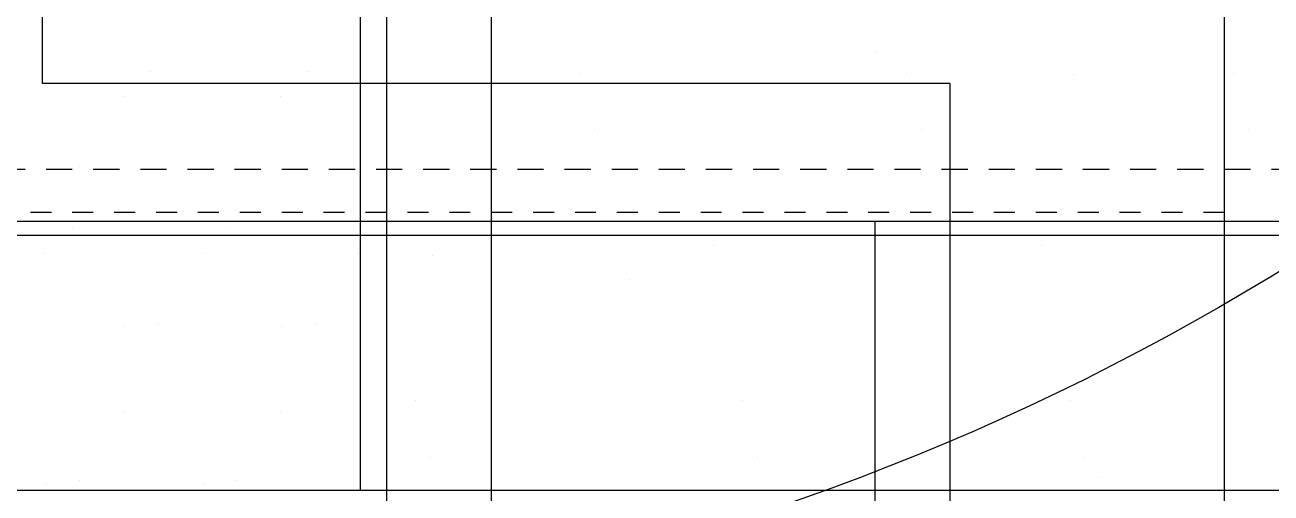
# Model space of a CAD drawing. Header units: inches. Extents: x -31 to 122, y -49 to 49.
# Drawn here: x 0.27 to 6.22, y -11.3 to -9.06 of the extents above; entities that cross this region are included whole.
import ezdxf
from ezdxf.enums import TextEntityAlignment as Align

# ---------------------------------------------------------------- set-up
doc = ezdxf.new("R2010")
doc.units = ezdxf.units.IN
doc.header["$MEASUREMENT"] = 0
doc.linetypes.add('HIDDEN2', pattern=[0.1875, 0.125, -0.0625])
doc.linetypes.add('HIDDEN4', pattern=[0.09375, 0.0625, -0.03125])
for name, color, linetype in [('M-BLKA', 4, 'Continuous'), ('M-TRBX-AIRT', 4, 'Continuous'), ('M-TRBX-WTRT', 4, 'Continuous')]:
    doc.layers.add(name, color=color, linetype=linetype)
doc.styles.add('BRA-NRW1', font='romans.shx', dxfattribs={"width": 0.65, "height": 8})
doc.styles.add('BRA-NRW2', font='romans.shx', dxfattribs={"width": 0.6, "height": 7})

# ---------------------------------------------------------------- blocks, each defined once
blk = doc.blocks.new('HVIF18')
blk.add_line((2.5, 12), (2.5, -12))
blk = doc.blocks.new('HVIF60')
blk.add_line((2.5, 33), (2.5, -33))
blk = doc.blocks.new('HVIF36')
blk.add_line((2.5, 21), (2.5, -21))
blk = doc.blocks.new('HVIF24')
blk.add_line((2.5, 15), (2.5, -15))
blk = doc.blocks.new('HVRF25')
blk.add_circle((0, 0), 22)
blk = doc.blocks.new('HVRF19')
at = {"linetype": 'HIDDEN2'}
blk.add_lwpolyline([(-9.75, 9.75), (-9.75, -9.75), (9.75, -9.75), (9.75, 9.75)], close=True, dxfattribs=at)
blk.add_circle((0, 0), 16.5)
blk = doc.blocks.new('HVRF13')
blk.add_circle((0, 0), 12)
blk = doc.blocks.new('HVRF37')
blk.add_circle((0, 0), 31)
blk = doc.blocks.new('HVRF31')
blk.add_circle((0, 0), 25)
blk = doc.blocks.new('hvtb16e')
at = {"color": 4}
blk.add_line((3.1577, -10.2738), (3.1577, -10.2738), dxfattribs=at)
blk = doc.blocks.new('hvtb16c')
blk.add_line((6, -12), (6, 12))
blk = doc.blocks.new('hvtb16')
blk.add_line((6, -12), (6, 12))
blk = doc.blocks.new('hvtb14e')
at = {"color": 4}
blk.add_line((5.279, -9.2997), (5.279, -9.2997), dxfattribs=at)
blk.add_line((50, -10), (0, -10))
blk = doc.blocks.new('hvtb14c')
for p, q in [((6, -10), (6, 10)), ((56, -10), (6, -10))]:
    blk.add_line(p, q)
blk = doc.blocks.new('hvtb14')
for p, q in [((6, -10), (6, 10)), ((56, -10), (6, -10))]:
    blk.add_line(p, q)
blk = doc.blocks.new('hvtb22e')
at = {"color": 4}
for p, q in [((2.2183, -10.1614), (2.2183, -10.1614)), ((5.4003, -11.2221), (5.4003, -11.2221))]:
    blk.add_line(p, q, dxfattribs=at)
blk = doc.blocks.new('hvtb19e')
at = {"color": 4}
blk.add_line((4.3396, -9.1873), (4.3396, -9.1873), dxfattribs=at)
blk = doc.blocks.new('*X158')
at = {"color": 0}
for p, q in [((5066.40625, 2820.3125), (5066.40625, 2820.3125)), ((5067.96875, 2820.3125), (5067.96875, 2820.3125)), ((5069.53125, 2820.3125), (5069.53125, 2820.3125)), ((5065.625, 2818.75), (5065.625, 2818.75)), ((5067.1875, 2818.75), (5067.1875, 2818.75)), ((5068.75, 2818.75), (5068.75, 2818.75))]:
    blk.add_line(p, q, dxfattribs=at)
blk = doc.blocks.new('*X160')
at = {"color": 0}
for p, q in [((5021.625, 2930.25), (5021.625, 2930.25)), ((5022.375, 2930.25), (5022.375, 2930.25)), ((5021.25, 2929.5), (5021.25, 2929.5)), ((5022, 2929.5), (5022, 2929.5)), ((5022.75, 2929.5), (5022.75, 2929.5)), ((5021.625, 2928.75), (5021.625, 2928.75)), ((5022.375, 2928.75), (5022.375, 2928.75))]:
    blk.add_line(p, q, dxfattribs=at)
blk = doc.blocks.new('hvtbeav6n')
blk.add_line((2, -6), (2, -18))
at = {"color": 4}
blk.add_blockref('*X160', (-5020.8806, -2939.654), dxfattribs=at)
at = {"color": 8}
blk.add_blockref('*X158', (-5063.4155, -2829.8739), dxfattribs=at)
blk = doc.blocks.new('*X164')
at = {"color": 0}
for p, q in [((5021.625, 2930.25), (5021.625, 2930.25)), ((5022.375, 2930.25), (5022.375, 2930.25)), ((5021.25, 2929.5), (5021.25, 2929.5)), ((5022, 2929.5), (5022, 2929.5)), ((5022.75, 2929.5), (5022.75, 2929.5)), ((5021.625, 2928.75), (5021.625, 2928.75)), ((5022.375, 2928.75), (5022.375, 2928.75))]:
    blk.add_line(p, q, dxfattribs=at)
blk = doc.blocks.new('*X162')
at = {"color": 0}
for p, q in [((5066.40625, 2820.3125), (5066.40625, 2820.3125)), ((5067.96875, 2820.3125), (5067.96875, 2820.3125)), ((5069.53125, 2820.3125), (5069.53125, 2820.3125)), ((5065.625, 2818.75), (5065.625, 2818.75)), ((5067.1875, 2818.75), (5067.1875, 2818.75)), ((5068.75, 2818.75), (5068.75, 2818.75))]:
    blk.add_line(p, q, dxfattribs=at)
blk = doc.blocks.new('hvtbeav6')
blk.add_line((2, -6), (2, -18))
at = {"color": 4}
blk.add_blockref('*X164', (-5020.8806, -2939.654), dxfattribs=at)
at = {"color": 8}
blk.add_blockref('*X162', (-5063.4155, -2829.8739), dxfattribs=at)
blk = doc.blocks.new('*X167')
at = {"color": 0}
for p, q in [((5300.78125, 2842.1875), (5300.78125, 2842.1875)), ((5302.34375, 2842.1875), (5302.34375, 2842.1875)), ((5303.90625, 2842.1875), (5303.90625, 2842.1875)), ((5300, 2840.625), (5300, 2840.625)), ((5301.5625, 2840.625), (5301.5625, 2840.625)), ((5303.125, 2840.625), (5303.125, 2840.625))]:
    blk.add_line(p, q, dxfattribs=at)
blk = doc.blocks.new('*X166')
at = {"color": 0}
for p, q in [((3680.625, 30359.25), (3680.625, 30359.25)), ((3681.375, 30359.25), (3681.375, 30359.25)), ((3681, 30358.5), (3681, 30358.5)), ((3681.75, 30358.5), (3681.75, 30358.5)), ((3680.625, 30357.75), (3680.625, 30357.75)), ((3681.375, 30357.75), (3681.375, 30357.75))]:
    blk.add_line(p, q, dxfattribs=at)
blk = doc.blocks.new('hvtbeav5n')
blk.add_line((2, 0), (2, -12.125))
at = {"color": 4}
blk.add_blockref('*X166', (-3680.0903, -30368.9862), dxfattribs=at)
at = {"color": 8}
blk.add_blockref('*X167', (-5297.8607, -2851.4806), dxfattribs=at)
blk = doc.blocks.new('*X169')
at = {"color": 0}
for p, q in [((3680.625, 30359.25), (3680.625, 30359.25)), ((3681.375, 30359.25), (3681.375, 30359.25)), ((3681, 30358.5), (3681, 30358.5)), ((3681.75, 30358.5), (3681.75, 30358.5)), ((3680.625, 30357.75), (3680.625, 30357.75)), ((3681.375, 30357.75), (3681.375, 30357.75))]:
    blk.add_line(p, q, dxfattribs=at)
blk = doc.blocks.new('*X170')
at = {"color": 0}
for p, q in [((5300.78125, 2842.1875), (5300.78125, 2842.1875)), ((5302.34375, 2842.1875), (5302.34375, 2842.1875)), ((5303.90625, 2842.1875), (5303.90625, 2842.1875)), ((5300, 2840.625), (5300, 2840.625)), ((5301.5625, 2840.625), (5301.5625, 2840.625)), ((5303.125, 2840.625), (5303.125, 2840.625))]:
    blk.add_line(p, q, dxfattribs=at)
blk = doc.blocks.new('hvtbeav5')
blk.add_line((2, 0), (2, -12.125))
at = {"color": 4}
blk.add_blockref('*X169', (-3680.0903, -30368.9862), dxfattribs=at)
at = {"color": 8}
blk.add_blockref('*X170', (-5297.8607, -2851.4806), dxfattribs=at)
blk = doc.blocks.new('*X173')
at = {"color": 0}
for p, q in [((3103.1861, 785.9375), (3103.1861, 785.9375)), ((3104.7486, 785.9375), (3104.7486, 785.9375)), ((3106.3111, 785.9375), (3106.3111, 785.9375))]:
    blk.add_line(p, q, dxfattribs=at)
blk = doc.blocks.new('*X172')
at = {"color": 0}
for p, q in [((3688.5, 30411), (3688.5, 30411)), ((3689.25, 30411), (3689.25, 30411)), ((3688.875, 30410.25), (3688.875, 30410.25)), ((3689.625, 30410.25), (3689.625, 30410.25)), ((3688.5, 30409.5), (3688.5, 30409.5)), ((3689.25, 30409.5), (3689.25, 30409.5))]:
    blk.add_line(p, q, dxfattribs=at)
blk = doc.blocks.new('hvtbeav4n')
for p, q in [((1.875, -1.2169), (1.875, -11.2819)), ((-0.125, -11.2819), (1.875, -11.2819)), ((1.875, -11.2819), (9.0058, -11.2819))]:
    blk.add_line(p, q)
at = {"color": 4}
blk.add_blockref('*X172', (-3688.125, -30420.75), dxfattribs=at)
at = {"color": 8}
blk.add_blockref('*X173', (-3101.1855, -796.0506), dxfattribs=at)
blk = doc.blocks.new('*X175')
at = {"color": 0}
for p, q in [((3688.875, 30410.25), (3688.875, 30410.25)), ((3689.625, 30410.25), (3689.625, 30410.25)), ((3688.5, 30409.5), (3688.5, 30409.5)), ((3689.25, 30409.5), (3689.25, 30409.5))]:
    blk.add_line(p, q, dxfattribs=at)
blk = doc.blocks.new('hvtbeav4')
for p, q in [((2, 0), (2, -10.065)), ((0, -10.065), (2, -10.065)), ((2, -10.065), (9.1308, -10.065))]:
    blk.add_line(p, q)
at = {"color": 4}
blk.add_blockref('*X175', (-3688, -30419.5331), dxfattribs=at)
blk = doc.blocks.new('*X195')
at = {"color": 0}
for p, q in [((5021.625, 2930.25), (5021.625, 2930.25)), ((5022.375, 2930.25), (5022.375, 2930.25)), ((5021.25, 2929.5), (5021.25, 2929.5)), ((5022, 2929.5), (5022, 2929.5)), ((5022.75, 2929.5), (5022.75, 2929.5)), ((5021.625, 2928.75), (5021.625, 2928.75)), ((5022.375, 2928.75), (5022.375, 2928.75))]:
    blk.add_line(p, q, dxfattribs=at)
blk = doc.blocks.new('*X193')
at = {"color": 0}
for p, q in [((5066.40625, 2820.3125), (5066.40625, 2820.3125)), ((5067.96875, 2820.3125), (5067.96875, 2820.3125)), ((5069.53125, 2820.3125), (5069.53125, 2820.3125)), ((5065.625, 2818.75), (5065.625, 2818.75)), ((5067.1875, 2818.75), (5067.1875, 2818.75)), ((5068.75, 2818.75), (5068.75, 2818.75))]:
    blk.add_line(p, q, dxfattribs=at)
blk = doc.blocks.new('hvtbsav6n')
blk.add_line((2, -6), (2, -18))
at = {"color": 4}
blk.add_blockref('*X195', (-5020.8806, -2939.654), dxfattribs=at)
at = {"color": 8}
blk.add_blockref('*X193', (-5063.4155, -2829.8739), dxfattribs=at)
blk = doc.blocks.new('*X197')
at = {"color": 0}
for p, q in [((5066.40625, 2820.3125), (5066.40625, 2820.3125)), ((5067.96875, 2820.3125), (5067.96875, 2820.3125)), ((5069.53125, 2820.3125), (5069.53125, 2820.3125)), ((5065.625, 2818.75), (5065.625, 2818.75)), ((5067.1875, 2818.75), (5067.1875, 2818.75)), ((5068.75, 2818.75), (5068.75, 2818.75))]:
    blk.add_line(p, q, dxfattribs=at)
blk = doc.blocks.new('*X199')
at = {"color": 0}
for p, q in [((5021.625, 2930.25), (5021.625, 2930.25)), ((5022.375, 2930.25), (5022.375, 2930.25)), ((5021.25, 2929.5), (5021.25, 2929.5)), ((5022, 2929.5), (5022, 2929.5)), ((5022.75, 2929.5), (5022.75, 2929.5)), ((5021.625, 2928.75), (5021.625, 2928.75)), ((5022.375, 2928.75), (5022.375, 2928.75))]:
    blk.add_line(p, q, dxfattribs=at)
blk = doc.blocks.new('hvtbsav6')
blk.add_line((2, -6), (2, -18))
at = {"color": 4}
blk.add_blockref('*X199', (-5020.8806, -2939.654), dxfattribs=at)
at = {"color": 8}
blk.add_blockref('*X197', (-5063.4155, -2829.8739), dxfattribs=at)
blk = doc.blocks.new('*X201')
at = {"color": 0}
for p, q in [((3680.625, 30359.25), (3680.625, 30359.25)), ((3681.375, 30359.25), (3681.375, 30359.25)), ((3681, 30358.5), (3681, 30358.5)), ((3681.75, 30358.5), (3681.75, 30358.5)), ((3680.625, 30357.75), (3680.625, 30357.75)), ((3681.375, 30357.75), (3681.375, 30357.75))]:
    blk.add_line(p, q, dxfattribs=at)
blk = doc.blocks.new('*X202')
at = {"color": 0}
for p, q in [((5300.78125, 2842.1875), (5300.78125, 2842.1875)), ((5302.34375, 2842.1875), (5302.34375, 2842.1875)), ((5303.90625, 2842.1875), (5303.90625, 2842.1875)), ((5300, 2840.625), (5300, 2840.625)), ((5301.5625, 2840.625), (5301.5625, 2840.625)), ((5303.125, 2840.625), (5303.125, 2840.625))]:
    blk.add_line(p, q, dxfattribs=at)
blk = doc.blocks.new('hvtbsav5n')
blk.add_line((2, 0), (2, -12.125))
at = {"color": 4}
blk.add_blockref('*X201', (-3680.0903, -30368.9862), dxfattribs=at)
at = {"color": 8}
blk.add_blockref('*X202', (-5297.8607, -2851.4806), dxfattribs=at)
blk = doc.blocks.new('*X205')
at = {"color": 0}
for p, q in [((5300.78125, 2842.1875), (5300.78125, 2842.1875)), ((5302.34375, 2842.1875), (5302.34375, 2842.1875)), ((5303.90625, 2842.1875), (5303.90625, 2842.1875)), ((5300, 2840.625), (5300, 2840.625)), ((5301.5625, 2840.625), (5301.5625, 2840.625)), ((5303.125, 2840.625), (5303.125, 2840.625))]:
    blk.add_line(p, q, dxfattribs=at)
blk = doc.blocks.new('*X204')
at = {"color": 0}
for p, q in [((3680.625, 30359.25), (3680.625, 30359.25)), ((3681.375, 30359.25), (3681.375, 30359.25)), ((3681, 30358.5), (3681, 30358.5)), ((3681.75, 30358.5), (3681.75, 30358.5)), ((3680.625, 30357.75), (3680.625, 30357.75)), ((3681.375, 30357.75), (3681.375, 30357.75))]:
    blk.add_line(p, q, dxfattribs=at)
blk = doc.blocks.new('hvtbsav5')
blk.add_line((2, 0), (2, -12.125))
at = {"color": 4}
blk.add_blockref('*X204', (-3680.0903, -30368.9862), dxfattribs=at)
at = {"color": 8}
blk.add_blockref('*X205', (-5297.8607, -2851.4806), dxfattribs=at)
blk = doc.blocks.new('*X207')
at = {"color": 0}
for p, q in [((3688.875, 30410.25), (3688.875, 30410.25)), ((3689.625, 30410.25), (3689.625, 30410.25)), ((3688.5, 30409.5), (3688.5, 30409.5)), ((3689.25, 30409.5), (3689.25, 30409.5))]:
    blk.add_line(p, q, dxfattribs=at)
blk = doc.blocks.new('hvtbsav4n')
for p, q in [((2, 0), (2, -10.065)), ((0, -10.065), (2, -10.065)), ((2, -10.065), (9.1308, -10.065))]:
    blk.add_line(p, q)
at = {"color": 4}
blk.add_blockref('*X207', (-3688, -30419.5331), dxfattribs=at)
blk = doc.blocks.new('*X211')
at = {"color": 0}
for p, q in [((3103.1861, 785.9375), (3103.1861, 785.9375)), ((3104.7486, 785.9375), (3104.7486, 785.9375)), ((3106.3111, 785.9375), (3106.3111, 785.9375))]:
    blk.add_line(p, q, dxfattribs=at)
blk = doc.blocks.new('*X210')
at = {"color": 0}
for p, q in [((3688.5, 30411), (3688.5, 30411)), ((3689.25, 30411), (3689.25, 30411)), ((3688.875, 30410.25), (3688.875, 30410.25)), ((3689.625, 30410.25), (3689.625, 30410.25)), ((3688.5, 30409.5), (3688.5, 30409.5)), ((3689.25, 30409.5), (3689.25, 30409.5))]:
    blk.add_line(p, q, dxfattribs=at)
blk = doc.blocks.new('hvtbsav4')
for p, q in [((1.875, -1.2169), (1.875, -11.2819)), ((-0.125, -11.2819), (1.875, -11.2819)), ((1.875, -11.2819), (9.0058, -11.2819))]:
    blk.add_line(p, q)
at = {"color": 4}
blk.add_blockref('*X210', (-3688.125, -30420.75), dxfattribs=at)
at = {"color": 8}
blk.add_blockref('*X211', (-3101.1855, -796.0506), dxfattribs=at)
blk = doc.blocks.new('TB-EV4')
for q in [(0, -10), (4.3311, -12)]:
    blk.add_line((4.3311, -10), q)
at = {"layer": 'M-BLKA', "style": 'BRA-NRW1', "width": 0.65}
for tag, p in [('BOXTYPE', (25.2061, 0)), ('SOUND', (88.0811, 0)), ('ATC', (20.9072, -30))]:
    blk.add_attdef(tag, text='', height=8, dxfattribs=at).set_placement(p, align=Align.MIDDLE_CENTER)
at = {"layer": 'M-TRBX-AIRT', "style": 'BRA-NRW1', "width": 0.65}
blk.add_attdef('AIR', text='', height=8, dxfattribs=at).set_placement((20.9072, -18), align=Align.MIDDLE_CENTER)
at = {"layer": 'M-TRBX-WTRT', "style": 'BRA-NRW1', "width": 0.65}
blk.add_attdef('WATER', text='', height=8, dxfattribs=at).set_placement((20.9072, -18), align=Align.MIDDLE_CENTER)
blk = doc.blocks.new('TB-VCVns16')
blk.add_line((6, -12), (6, -8))
at = {"layer": 'M-BLKA'}
for tag, height, style, width, p in [('BOXTYPE', 7, 'BRA-NRW2', 0.6, (16.4913, 0)), ('ATC', 8, 'BRA-NRW1', 0.65, (25.1305, -30.5203))]:
    blk.add_attdef(tag, text='', height=height, dxfattribs=dict(at, style=style, width=width)).set_placement(p, align=Align.MIDDLE_CENTER)
at = {"layer": 'M-TRBX-AIRT', "style": 'BRA-NRW1', "width": 0.65}
blk.add_attdef('AIR', text='', height=8, dxfattribs=at).set_placement((25.1305, -18.155), align=Align.MIDDLE_CENTER)
at = {"layer": 'M-TRBX-WTRT', "style": 'BRA-NRW1', "width": 0.65}
blk.add_attdef('WATER', text='', height=8, dxfattribs=at).set_placement((25.1305, -18.155), align=Align.MIDDLE_CENTER)
blk = doc.blocks.new('TB-VCVns14')
for p, q in [((6, -10), (6, -7)), ((30, -10), (6, -10))]:
    blk.add_line(p, q)
at = {"color": 11, "linetype": 'HIDDEN4'}
blk.add_line((6, -9.9558), (-0.0327, -9.9558), dxfattribs=at)
at = {"layer": 'M-BLKA'}
for tag, height, style, width, p in [('BOXTYPE', 7, 'BRA-NRW2', 0.6, (16.5268, 0)), ('ATC', 8, 'BRA-NRW1', 0.65, (25.1305, -28.5203))]:
    blk.add_attdef(tag, text='', height=height, dxfattribs=dict(at, style=style, width=width)).set_placement(p, align=Align.MIDDLE_CENTER)
at = {"layer": 'M-TRBX-AIRT', "style": 'BRA-NRW1', "width": 0.65}
blk.add_attdef('AIR', text='', height=8, dxfattribs=at).set_placement((25.1305, -16.155), align=Align.MIDDLE_CENTER)
at = {"layer": 'M-TRBX-WTRT', "style": 'BRA-NRW1', "width": 0.65}
blk.add_attdef('WATER', text='', height=8, dxfattribs=at).set_placement((25.1305, -16.155), align=Align.MIDDLE_CENTER)
blk = doc.blocks.new('TB-VCV16')
blk.add_line((6, -12), (6, -8))
at = {"layer": 'M-BLKA', "style": 'BRA-NRW1', "width": 0.65}
for tag, p in [('BOXTYPE', (33.5, 0)), ('ATC', (25.1305, -30.5203))]:
    blk.add_attdef(tag, text='', height=8, dxfattribs=at).set_placement(p, align=Align.MIDDLE_CENTER)
at = {"layer": 'M-TRBX-AIRT', "style": 'BRA-NRW1', "width": 0.65}
blk.add_attdef('AIR', text='', height=8, dxfattribs=at).set_placement((25.1305, -18.155), align=Align.MIDDLE_CENTER)
at = {"layer": 'M-TRBX-WTRT', "style": 'BRA-NRW1', "width": 0.65}
blk.add_attdef('WATER', text='', height=8, dxfattribs=at).set_placement((25.1305, -18.155), align=Align.MIDDLE_CENTER)
blk = doc.blocks.new('TB-VCV14')
for p, q in [((6, -10), (6, -7)), ((61, -10), (6, -10))]:
    blk.add_line(p, q)
at = {"color": 11, "linetype": 'HIDDEN4'}
blk.add_line((6, -9.9558), (-0.0327, -9.9558), dxfattribs=at)
at = {"layer": 'M-BLKA', "style": 'BRA-NRW1', "width": 0.65}
for tag, p in [('BOXTYPE', (33.5, 0)), ('ATC', (25.1305, -28.5203))]:
    blk.add_attdef(tag, text='', height=8, dxfattribs=at).set_placement(p, align=Align.MIDDLE_CENTER)
at = {"layer": 'M-TRBX-AIRT', "style": 'BRA-NRW1', "width": 0.65}
blk.add_attdef('AIR', text='', height=8, dxfattribs=at).set_placement((25.1305, -16.155), align=Align.MIDDLE_CENTER)
at = {"layer": 'M-TRBX-WTRT', "style": 'BRA-NRW1', "width": 0.65}
blk.add_attdef('WATER', text='', height=8, dxfattribs=at).set_placement((25.1305, -16.155), align=Align.MIDDLE_CENTER)
blk = doc.blocks.new('TB-SV4')
for p, q in [((0.3585, -9.3414), (0.3585, 10.6586)), ((4.6896, -9.3414), (0.3585, -9.3414)), ((4.6896, -9.3414), (4.6896, -11.3414))]:
    blk.add_line(p, q)
at = {"layer": 'M-BLKA', "style": 'BRA-NRW1', "width": 0.65}
for tag, p in [('BOXTYPE', (25.0489, 0)), ('HEAT', (58.0489, 0)), ('SOUND', (88.0489, 0)), ('ATC', (21.264, -29.3414))]:
    blk.add_attdef(tag, text='', height=8, dxfattribs=at).set_placement(p, align=Align.MIDDLE_CENTER)
at = {"layer": 'M-TRBX-AIRT', "style": 'BRA-NRW1', "width": 0.65}
blk.add_attdef('AIR', text='', height=8, dxfattribs=at).set_placement((21.264, -17.3414), align=Align.MIDDLE_CENTER)
at = {"layer": 'M-TRBX-WTRT', "style": 'BRA-NRW1', "width": 0.65}
blk.add_attdef('WATER', text='', height=8, dxfattribs=at).set_placement((21.264, -17.3414), align=Align.MIDDLE_CENTER)
blk = doc.blocks.new('TB-VVE14')
blk.add_line((50, -10), (0, -10))
at = {"layer": 'M-BLKA', "style": 'BRA-NRW1', "width": 0.65}
for tag, p in [('BOXTYPE', (25, 0)), ('ATC', (19.1305, -28.5203))]:
    blk.add_attdef(tag, text='', height=8, dxfattribs=at).set_placement(p, align=Align.MIDDLE_CENTER)
at = {"layer": 'M-TRBX-AIRT', "style": 'BRA-NRW1', "width": 0.65}
blk.add_attdef('AIR', text='', height=8, dxfattribs=at).set_placement((19.1305, -16.144), align=Align.MIDDLE_CENTER)
at = {"layer": 'M-TRBX-WTRT', "style": 'BRA-NRW1', "width": 0.65}
blk.add_attdef('WATER', text='', height=8, dxfattribs=at).set_placement((19.1305, -16.144), align=Align.MIDDLE_CENTER)
blk = doc.blocks.new('TB-VVR14')
blk.add_line((50, -10), (0, -10))
at = {"layer": 'M-BLKA', "style": 'BRA-NRW1', "width": 0.65}
for tag, p in [('BOXTYPE', (25, 0)), ('ATC', (19.1305, -28.5646))]:
    blk.add_attdef(tag, text='', height=8, dxfattribs=at).set_placement(p, align=Align.MIDDLE_CENTER)
at = {"layer": 'M-TRBX-AIRT', "style": 'BRA-NRW1', "width": 0.65}
blk.add_attdef('AIR', text='', height=8, dxfattribs=at).set_placement((19.1305, -16.1882), align=Align.MIDDLE_CENTER)
at = {"layer": 'M-TRBX-WTRT', "style": 'BRA-NRW1', "width": 0.65}
blk.add_attdef('WATER', text='', height=8, dxfattribs=at).set_placement((19.1305, -16.1882), align=Align.MIDDLE_CENTER)

msp = doc.modelspace()

# ---------------------------------------------------------------- block references
for name in ['HVIF60', 'HVRF37', 'HVIF36', 'HVRF31', 'HVIF24', 'HVRF25', 'hvtbeav6n', 'hvtbeav6', 'hvtbeav5', 'hvtbsav6n', 'hvtbsav6', 'hvtbsav5n', 'hvtbsav5', 'HVIF18', 'hvtb22e', 'HVRF19', 'hvtb19e', 'TB-SV4', 'hvtbeav5n', 'HVRF13', 'TB-EV4', 'TB-VCVns16', 'TB-VCV16', 'hvtb16e', 'hvtb16c', 'hvtb16', 'hvtbeav4', 'hvtbsav4n', 'hvtbsav4', 'TB-VVE14', 'TB-VVR14', 'TB-VCVns14', 'TB-VCV14', 'hvtb14e', 'hvtb14c', 'hvtb14', 'hvtbeav4n']:
    msp.add_blockref(name, (0, 0))

doc.saveas('drawing.dxf')
